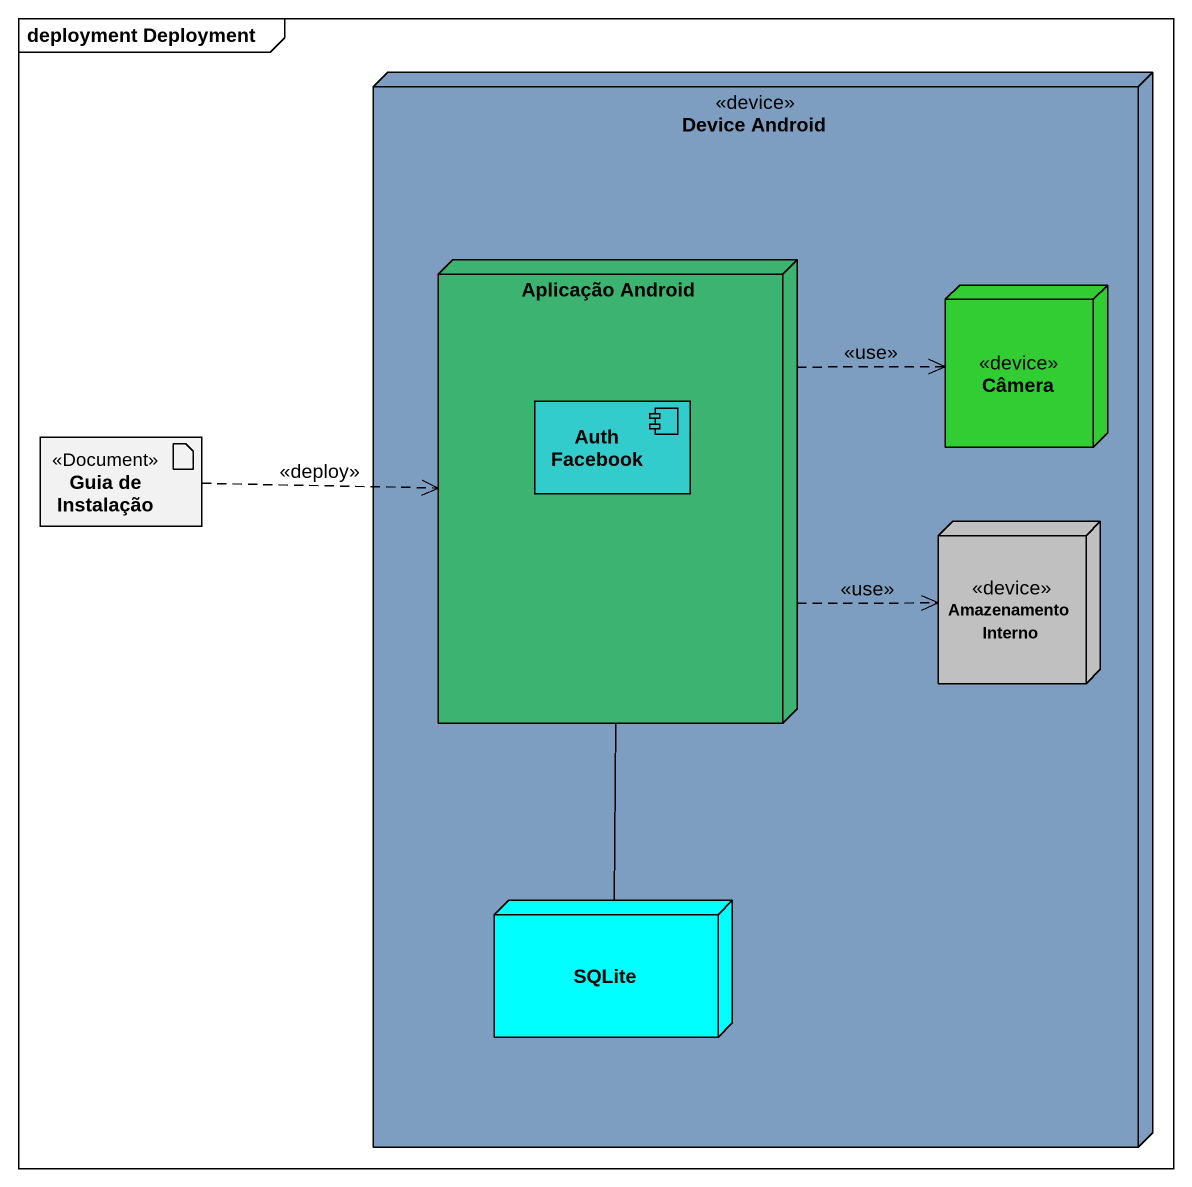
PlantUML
@startuml
mainframe deployment Deployment
node "Device Android" as Device_Android <<device>> #7D9EC0 {
  node "Aplicação Android" as Aplicação_Android #3CB371 {
    component "Auth Facebook" as Auth_Facebook #33CCCC
  }
  node Câmera <<device>> #32CD32
  node "Amazenamento Interno" as Amazenamento_Interno <<device>> #C0C0C0
  node SQLite #00FFFF
}
artifact "Guia de Instalação" as Guia_de_Instalação <<Document>>
Aplicação_Android .right.> Câmera : <<use>>
Aplicação_Android .right.> Amazenamento_Interno : <<use>>
Aplicação_Android -- SQLite
Guia_de_Instalação .right.> Aplicação_Android : <<deploy>>
@enduml
